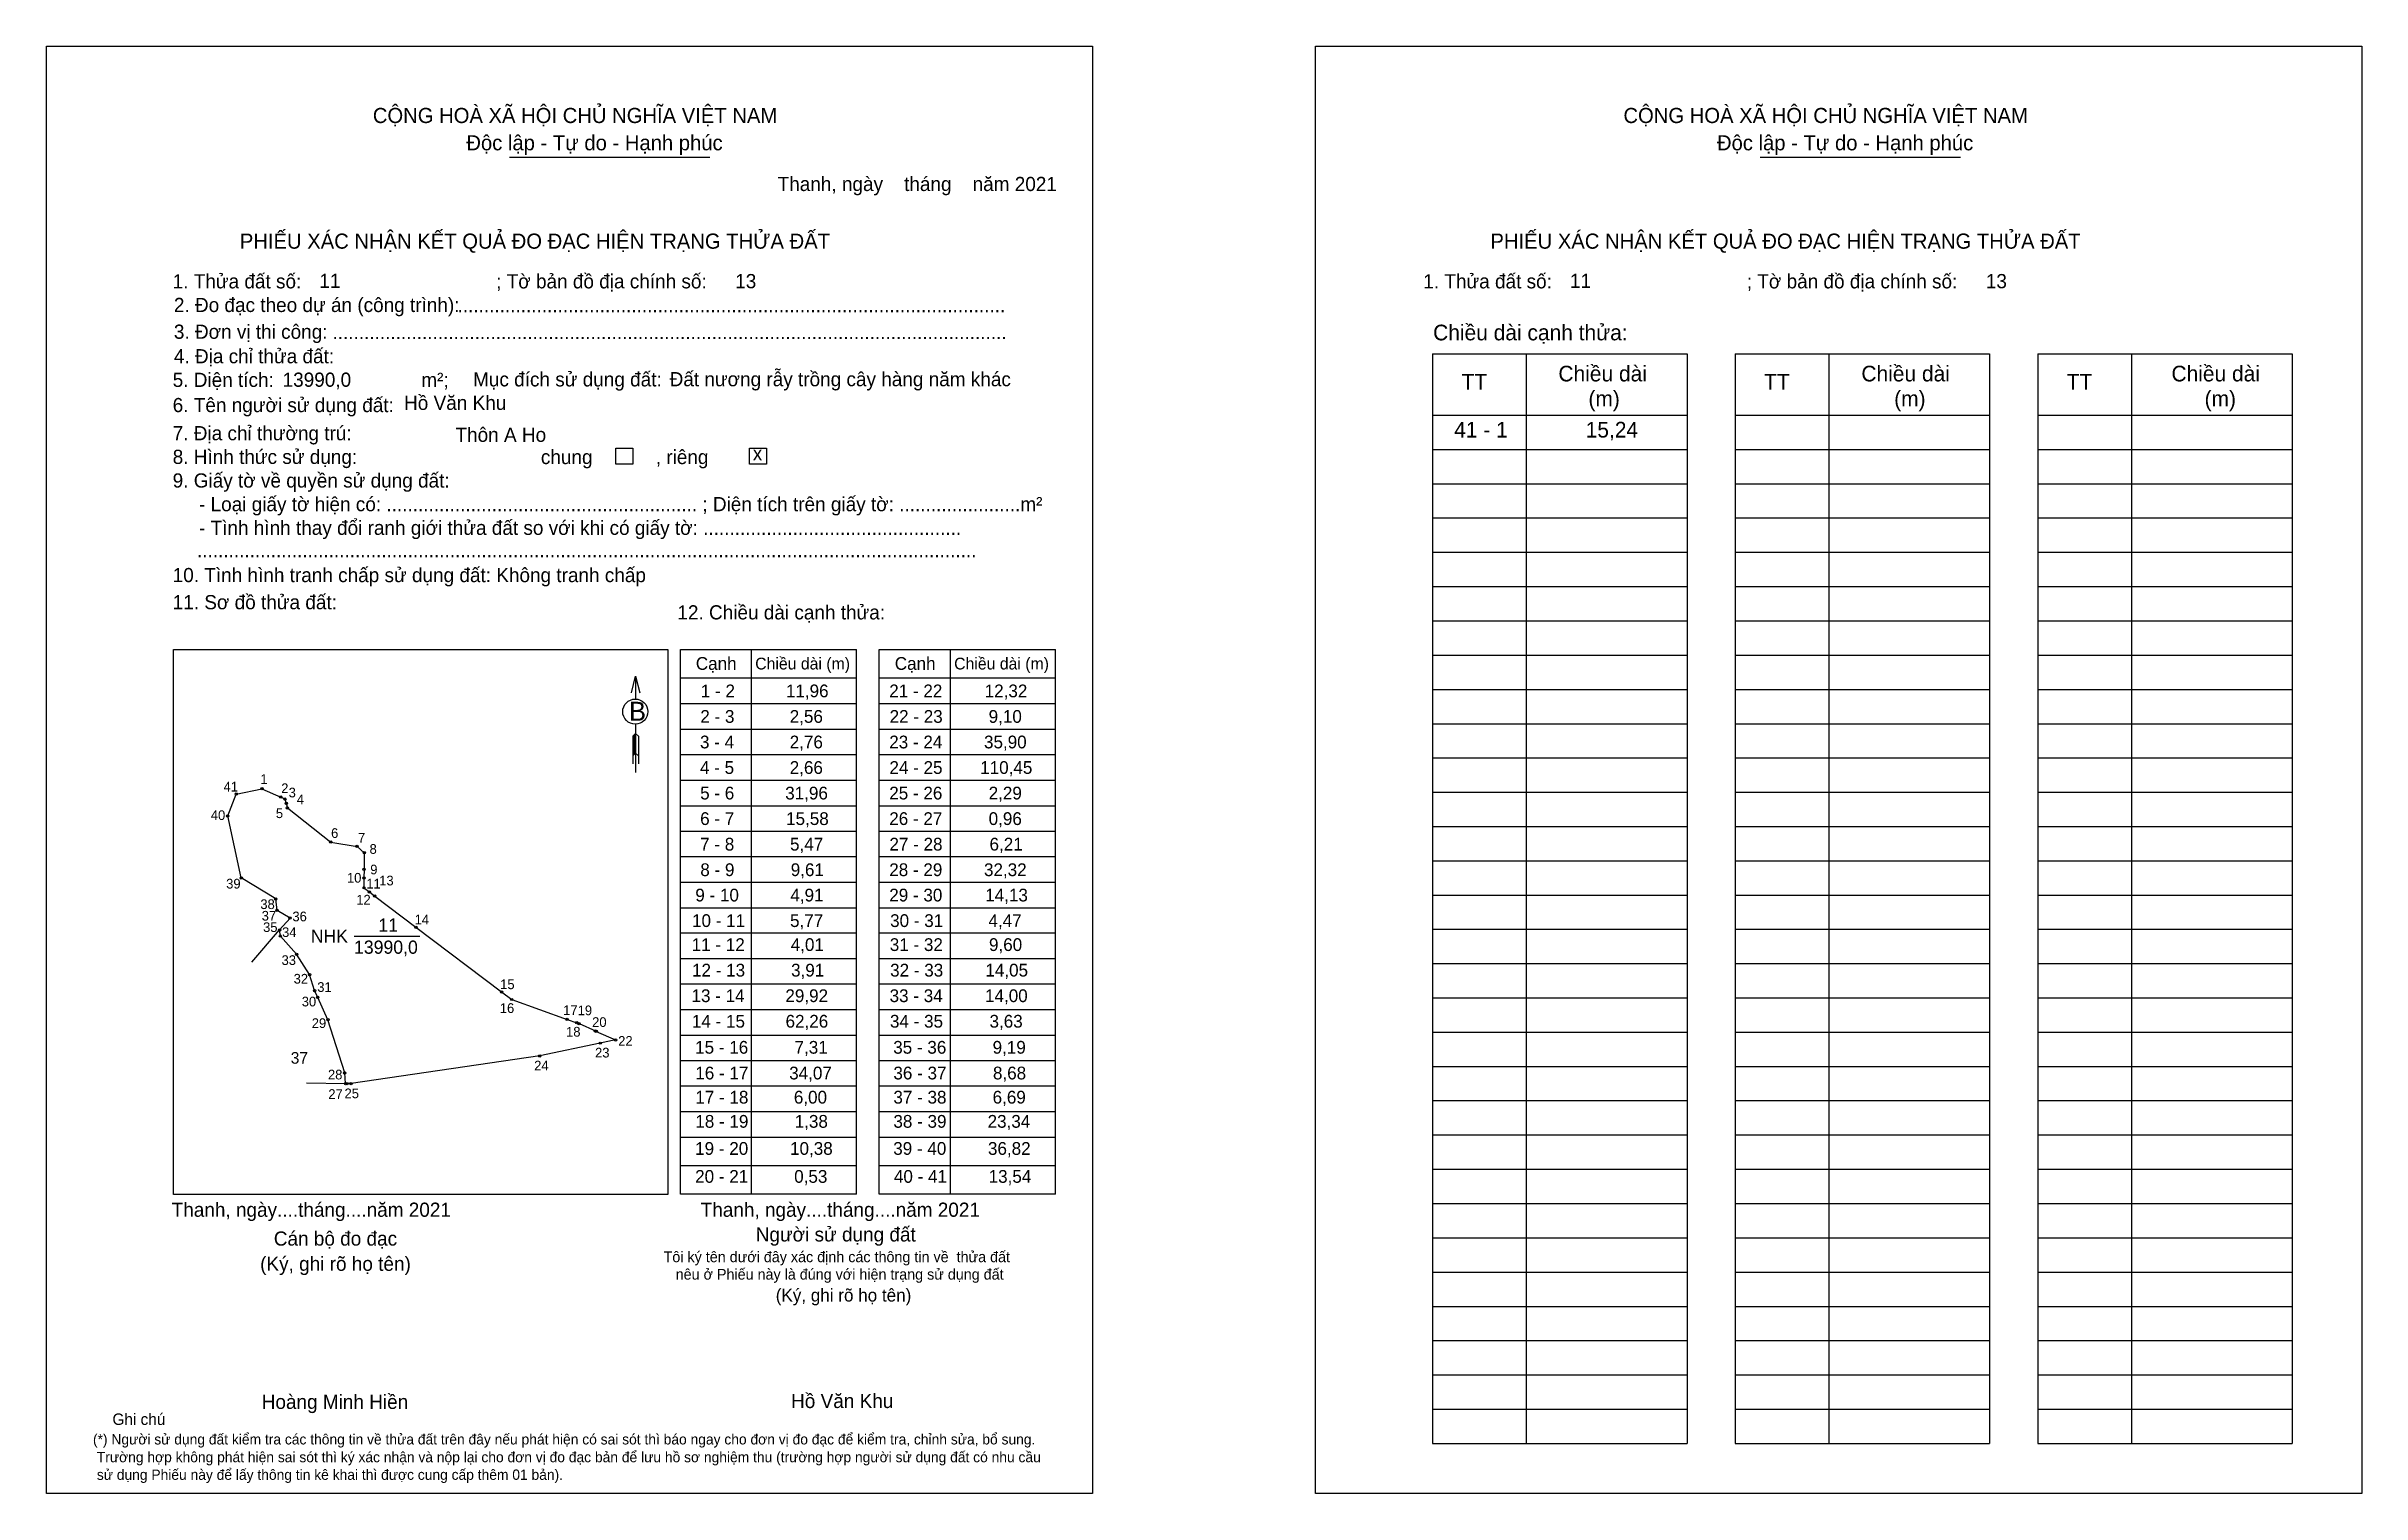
# Model space of a CAD drawing. Extents: x 545639 to 546981, y 1823149 to 1823987.
import ezdxf

# ---------------------------------------------------------------- set-up
doc = ezdxf.new("R2010")
doc.units = 0
for name, color, linetype in [('CanhThua', 7, 'Continuous'), ('kqddKhungInTrang1', 7, 'Continuous'), ('kqddKhungInTrang2', 7, 'Continuous'), ('kqddNoiDung', 7, 'Continuous'), ('kqddTemplate', 7, 'Continuous'), ('MocDinhThua', 7, 'Continuous'), ('NhanDiaChinhThua', 7, 'Continuous'), ('NhanTuCan', 7, 'Continuous'), ('RauThua', 7, 'Continuous'), ('SoHieuDinhThua', 7, 'Continuous')]:
    doc.layers.add(name, color=color, linetype=linetype)

msp = doc.modelspace()

# ---------------------------------------------------------------- linework, layer by layer
at = {"layer": 'CanhThua'}
for p, q in [((545743.8, 1823541.5), (545748.7, 1823554.1)), ((545748.7, 1823554.1), (545763.6, 1823557.2)), ((545763.6, 1823557.2), (545774.5, 1823552.4)), ((545774.5, 1823552.4), (545776.9, 1823551.3)), ((545776.9, 1823551.3), (545777.7, 1823548.7)), ((545777.7, 1823548.7), (545778.4, 1823546.1)), ((545778.4, 1823546.1), (545803.5, 1823526.3)), ((545751.6, 1823505.5), (545743.8, 1823541.5)), ((545803.5, 1823526.3), (545818.8, 1823523.8)), ((545818.8, 1823523.8), (545822.9, 1823520.1)), ((545822.9, 1823520.1), (545822.8, 1823510.5)), ((545822.8, 1823510.5), (545822.7, 1823505.5)), ((545771.6, 1823493.4), (545751.6, 1823505.5)), ((545772.4, 1823486.7), (545771.6, 1823493.4)), ((545822.7, 1823505.5), (545822.7, 1823499.8)), ((545822.7, 1823499.8), (545825.9, 1823497.4)), ((545825.9, 1823497.4), (545829, 1823495)), ((545829, 1823495), (545852.9, 1823477)), ((545779.9, 1823482.3), (545772.4, 1823486.7)), ((545773.9, 1823475.4), (545779.9, 1823482.3)), ((545774.3, 1823471.8), (545773.9, 1823475.4)), ((545783.7, 1823461.3), (545774.3, 1823471.8)), ((545852.9, 1823477), (545902.5, 1823439.5)), ((545791.2, 1823449.5), (545783.7, 1823461.3)), ((545794.1, 1823440.3), (545791.2, 1823449.5)), ((545796, 1823436.3), (545794.1, 1823440.3)), ((545902.5, 1823439.5), (545908.4, 1823435.1)), ((545801.9, 1823423.4), (545796, 1823436.3)), ((545908.4, 1823435.1), (545940.5, 1823423.6)), ((545811.6, 1823392.6), (545801.9, 1823423.4)), ((545940.5, 1823423.6), (545946.1, 1823421.6)), ((545946.1, 1823421.6), (545947.4, 1823421.1)), ((545947.4, 1823421.1), (545956.9, 1823416.9)), ((545956.9, 1823416.9), (545957.4, 1823416.6)), ((545957.4, 1823416.6), (545968.6, 1823411.7)), ((545924.6, 1823402.4), (545815.3, 1823386.4)), ((545959.7, 1823409.8), (545924.6, 1823402.4)), ((545968.6, 1823411.7), (545959.7, 1823409.8)), ((545812.1, 1823386.4), (545811.6, 1823392.6)), ((545813, 1823386.4), (545812.1, 1823386.4)), ((545815.3, 1823386.4), (545813, 1823386.4))]:
    msp.add_line(p, q, dxfattribs=at)
at = {"layer": 'kqddKhungInTrang1'}
msp.add_lwpolyline([(545638.7, 1823987.4), (546244.9, 1823987.4), (546244.9, 1823148.8), (545638.7, 1823148.8)], close=True, dxfattribs=at)
at = {"layer": 'kqddKhungInTrang2'}
msp.add_lwpolyline([(546374.3, 1823987.4), (546980.6, 1823987.4), (546980.6, 1823148.8), (546374.3, 1823148.8)], close=True, dxfattribs=at)
at = {"layer": 'kqddTemplate'}
for p, q in [((545907.2, 1823923.2), (546023.3, 1823923.2)), ((546632, 1823923.2), (546748.1, 1823923.2)), ((546442.1, 1823809.2), (546589.6, 1823809.2)), ((546442.1, 1823809.2), (546442.1, 1823177.9)), ((546496.4, 1823809.2), (546496.4, 1823177.9)), ((546589.6, 1823809.2), (546589.6, 1823177.9)), ((546617.5, 1823809.2), (546617.5, 1823177.9)), ((546617.5, 1823809.2), (546764.9, 1823809.2)), ((546671.7, 1823809.2), (546671.7, 1823177.9)), ((546764.9, 1823809.2), (546764.9, 1823177.9)), ((546792.8, 1823809.2), (546792.8, 1823177.9)), ((546792.8, 1823809.2), (546940.3, 1823809.2)), ((546847.1, 1823809.2), (546847.1, 1823177.9)), ((546940.3, 1823809.2), (546940.3, 1823177.9)), ((546442.1, 1823773.7), (546589.6, 1823773.7)), ((546617.5, 1823773.7), (546764.9, 1823773.7)), ((546792.8, 1823773.7), (546940.3, 1823773.7)), ((546442.1, 1823753.8), (546589.6, 1823753.8)), ((546617.5, 1823753.8), (546764.9, 1823753.8)), ((546792.8, 1823753.8), (546940.3, 1823753.8)), ((546442.1, 1823733.9), (546589.6, 1823733.9)), ((546617.5, 1823733.9), (546764.9, 1823733.9)), ((546792.8, 1823733.9), (546940.3, 1823733.9)), ((546442.1, 1823714.1), (546589.6, 1823714.1)), ((546617.5, 1823714.1), (546764.9, 1823714.1)), ((546792.8, 1823714.1), (546940.3, 1823714.1)), ((546442.1, 1823694.2), (546589.6, 1823694.2)), ((546617.5, 1823694.2), (546764.9, 1823694.2)), ((546792.8, 1823694.2), (546940.3, 1823694.2)), ((546442.1, 1823674.4), (546589.6, 1823674.4)), ((546617.5, 1823674.4), (546764.9, 1823674.4)), ((546792.8, 1823674.4), (546940.3, 1823674.4)), ((546442.1, 1823654.5), (546589.6, 1823654.5)), ((546617.5, 1823654.5), (546764.9, 1823654.5)), ((546792.8, 1823654.5), (546940.3, 1823654.5)), ((546006.2, 1823637.9), (546108.3, 1823637.9)), ((546006.2, 1823322.3), (546006.2, 1823637.9)), ((546047.2, 1823637.9), (546047.2, 1823322.3)), ((546108.3, 1823322.3), (546108.3, 1823637.9)), ((546121.4, 1823637.9), (546223.5, 1823637.9)), ((546121.4, 1823322.3), (546121.4, 1823637.9)), ((546162.5, 1823637.9), (546162.5, 1823322.3)), ((546223.5, 1823322.3), (546223.5, 1823637.9)), ((546442.1, 1823634.6), (546589.6, 1823634.6)), ((546617.5, 1823634.6), (546764.9, 1823634.6)), ((546792.8, 1823634.6), (546940.3, 1823634.6)), ((545980.1, 1823622.4), (545980.2, 1823609.1)), ((546006.2, 1823621.4), (546108.3, 1823621.4)), ((546121.4, 1823621.4), (546223.5, 1823621.4)), ((546442.1, 1823614.8), (546589.6, 1823614.8)), ((546617.5, 1823614.8), (546764.9, 1823614.8)), ((546792.8, 1823614.8), (546940.3, 1823614.8)), ((546006.2, 1823606.6), (546108.3, 1823606.6)), ((546121.4, 1823606.6), (546223.5, 1823606.6)), ((545980.2, 1823589.2), (545978.5, 1823587.6)), ((545980.2, 1823588.5), (545978.5, 1823586.9)), ((545980.2, 1823587.7), (545978.5, 1823586.1)), ((545978.5, 1823587.6), (545978.5, 1823571.6)), ((545980.2, 1823587), (545978.5, 1823585.4)), ((545980.2, 1823586.2), (545978.5, 1823584.6)), ((545980.2, 1823594.6), (545980.2, 1823566.7)), ((545980.2, 1823589.2), (545981.9, 1823587.6)), ((545981.9, 1823587.6), (545981.9, 1823571.6)), ((546006.2, 1823591.8), (546108.3, 1823591.8)), ((546121.4, 1823591.8), (546223.5, 1823591.8)), ((546442.1, 1823594.9), (546589.6, 1823594.9)), ((546617.5, 1823594.9), (546764.9, 1823594.9)), ((546792.8, 1823594.9), (546940.3, 1823594.9)), ((545980.2, 1823585.5), (545978.5, 1823583.8)), ((545980.2, 1823584.7), (545978.5, 1823583.1)), ((545980.2, 1823584), (545978.5, 1823582.3)), ((545980.2, 1823583.2), (545978.5, 1823581.6)), ((545980.2, 1823582.4), (545978.5, 1823580.8)), ((545980.2, 1823581.7), (545978.5, 1823580.1)), ((545980.2, 1823580.9), (545978.5, 1823579.3)), ((545980.2, 1823580.2), (545978.5, 1823578.5)), ((545980.2, 1823579.4), (545978.5, 1823577.8)), ((545980.2, 1823578.7), (545978.5, 1823577)), ((545980.2, 1823577.9), (545978.5, 1823576.3)), ((545980.2, 1823577.9), (545981.9, 1823576.3)), ((546006.2, 1823577), (546108.3, 1823577)), ((546121.4, 1823577), (546223.5, 1823577)), ((546442.1, 1823575.1), (546589.6, 1823575.1)), ((546617.5, 1823575.1), (546764.9, 1823575.1)), ((546792.8, 1823575.1), (546940.3, 1823575.1)), ((546006.2, 1823562.2), (546108.3, 1823562.2)), ((546121.4, 1823562.2), (546223.5, 1823562.2)), ((546006.2, 1823547.4), (546108.3, 1823547.4)), ((546121.4, 1823547.4), (546223.5, 1823547.4)), ((546442.1, 1823555.2), (546589.6, 1823555.2)), ((546617.5, 1823555.2), (546764.9, 1823555.2)), ((546792.8, 1823555.2), (546940.3, 1823555.2)), ((546006.2, 1823532.7), (546108.3, 1823532.7)), ((546121.4, 1823532.7), (546223.5, 1823532.7)), ((546442.1, 1823535.4), (546589.6, 1823535.4)), ((546617.5, 1823535.4), (546764.9, 1823535.4)), ((546792.8, 1823535.4), (546940.3, 1823535.4)), ((546006.2, 1823517.9), (546108.3, 1823517.9)), ((546121.4, 1823517.9), (546223.5, 1823517.9)), ((546442.1, 1823515.5), (546589.6, 1823515.5)), ((546617.5, 1823515.5), (546764.9, 1823515.5)), ((546792.8, 1823515.5), (546940.3, 1823515.5)), ((546006.2, 1823503.1), (546108.3, 1823503.1)), ((546121.4, 1823503.1), (546223.5, 1823503.1)), ((546442.1, 1823495.6), (546589.6, 1823495.6)), ((546617.5, 1823495.6), (546764.9, 1823495.6)), ((546792.8, 1823495.6), (546940.3, 1823495.6)), ((546006.2, 1823488.3), (546108.3, 1823488.3)), ((546121.4, 1823488.3), (546223.5, 1823488.3)), ((546108.3, 1823473.5), (546006.2, 1823473.5)), ((546223.5, 1823473.5), (546121.4, 1823473.5)), ((546442.1, 1823475.8), (546589.6, 1823475.8)), ((546617.5, 1823475.8), (546764.9, 1823475.8)), ((546792.8, 1823475.8), (546940.3, 1823475.8)), ((546108.3, 1823458.7), (546006.2, 1823458.7)), ((546223.5, 1823458.7), (546121.4, 1823458.7)), ((546442.1, 1823455.9), (546589.6, 1823455.9)), ((546617.5, 1823455.9), (546764.9, 1823455.9)), ((546792.8, 1823455.9), (546940.3, 1823455.9)), ((546108.3, 1823443.9), (546006.2, 1823443.9)), ((546223.5, 1823443.9), (546121.4, 1823443.9)), ((546108.3, 1823429.1), (546006.2, 1823429.1)), ((546223.5, 1823429.1), (546121.4, 1823429.1)), ((546442.1, 1823436.1), (546589.6, 1823436.1)), ((546617.5, 1823436.1), (546764.9, 1823436.1)), ((546792.8, 1823436.1), (546940.3, 1823436.1)), ((546108.3, 1823414.3), (546006.2, 1823414.3)), ((546223.5, 1823414.3), (546121.4, 1823414.3)), ((546442.1, 1823416.2), (546589.6, 1823416.2)), ((546617.5, 1823416.2), (546764.9, 1823416.2)), ((546792.8, 1823416.2), (546940.3, 1823416.2)), ((546108.3, 1823399.6), (546006.2, 1823399.6)), ((546223.5, 1823399.6), (546121.4, 1823399.6)), ((546442.1, 1823396.3), (546589.6, 1823396.3)), ((546617.5, 1823396.3), (546764.9, 1823396.3)), ((546792.8, 1823396.3), (546940.3, 1823396.3)), ((546108.3, 1823384.8), (546006.2, 1823384.8)), ((546223.5, 1823384.8), (546121.4, 1823384.8)), ((546442.1, 1823376.5), (546589.6, 1823376.5)), ((546617.5, 1823376.5), (546764.9, 1823376.5)), ((546792.8, 1823376.5), (546940.3, 1823376.5)), ((546108.3, 1823370), (546006.2, 1823370)), ((546223.5, 1823370), (546121.4, 1823370)), ((546108.3, 1823355.2), (546006.2, 1823355.2)), ((546223.5, 1823355.2), (546121.4, 1823355.2)), ((546442.1, 1823356.6), (546589.6, 1823356.6)), ((546617.5, 1823356.6), (546764.9, 1823356.6)), ((546792.8, 1823356.6), (546940.3, 1823356.6)), ((546108.3, 1823338.8), (546006.2, 1823338.8)), ((546223.5, 1823338.8), (546121.4, 1823338.8)), ((546442.1, 1823336.8), (546589.6, 1823336.8)), ((546617.5, 1823336.8), (546764.9, 1823336.8)), ((546792.8, 1823336.8), (546940.3, 1823336.8)), ((546108.3, 1823322.3), (546006.2, 1823322.3)), ((546223.5, 1823322.3), (546121.4, 1823322.3)), ((546442.1, 1823316.9), (546589.6, 1823316.9)), ((546617.5, 1823316.9), (546764.9, 1823316.9)), ((546792.8, 1823316.9), (546940.3, 1823316.9)), ((546442.1, 1823297.1), (546589.6, 1823297.1)), ((546617.5, 1823297.1), (546764.9, 1823297.1)), ((546792.8, 1823297.1), (546940.3, 1823297.1)), ((546442.1, 1823277.2), (546589.6, 1823277.2)), ((546617.5, 1823277.2), (546764.9, 1823277.2)), ((546792.8, 1823277.2), (546940.3, 1823277.2)), ((546442.1, 1823257.3), (546589.6, 1823257.3)), ((546617.5, 1823257.3), (546764.9, 1823257.3)), ((546792.8, 1823257.3), (546940.3, 1823257.3)), ((546442.1, 1823237.5), (546589.6, 1823237.5)), ((546617.5, 1823237.5), (546764.9, 1823237.5)), ((546792.8, 1823237.5), (546940.3, 1823237.5)), ((546442.1, 1823217.6), (546589.6, 1823217.6)), ((546617.5, 1823217.6), (546764.9, 1823217.6)), ((546792.8, 1823217.6), (546940.3, 1823217.6)), ((546442.1, 1823197.8), (546589.6, 1823197.8)), ((546617.5, 1823197.8), (546764.9, 1823197.8)), ((546792.8, 1823197.8), (546940.3, 1823197.8)), ((546442.1, 1823177.9), (546589.6, 1823177.9)), ((546617.5, 1823177.9), (546764.9, 1823177.9)), ((546792.8, 1823177.9), (546940.3, 1823177.9))]:
    msp.add_line(p, q, dxfattribs=at)
for points in [[(545968.7, 1823754.5), (545978.5, 1823754.5), (545978.5, 1823745.3), (545968.7, 1823745.3)], [(546046.2, 1823754.5), (546056.1, 1823754.5), (546056.1, 1823745.3), (546046.2, 1823745.3)], [(545712.4, 1823637.9), (545998.9, 1823637.9), (545998.9, 1823322.1), (545712.4, 1823322.1)]]:
    msp.add_lwpolyline(points, close=True, dxfattribs=at)
msp.add_lwpolyline([(545977.8, 1823612.8), (545980.1, 1823622.4), (545982.6, 1823612.8)], dxfattribs=at)
msp.add_circle((545980, 1823601.9), 7.28, dxfattribs=at)
at = {"layer": 'MocDinhThua'}
for centre in [(545748.7, 1823554.1), (545763.6, 1823557.2), (545774.5, 1823552.4), (545776.9, 1823551.3), (545777.7, 1823548.7), (545778.4, 1823546.1), (545743.8, 1823541.5), (545803.5, 1823526.3), (545818.8, 1823523.8), (545822.9, 1823520.1), (545751.6, 1823505.5), (545822.7, 1823505.5), (545822.8, 1823510.5), (545771.6, 1823493.4), (545822.7, 1823499.8), (545825.9, 1823497.4), (545829, 1823495), (545772.4, 1823486.7), (545779.9, 1823482.3), (545773.9, 1823475.4), (545774.3, 1823471.8), (545852.9, 1823477), (545783.7, 1823461.3), (545791.2, 1823449.5), (545794.1, 1823440.3), (545902.5, 1823439.5), (545796, 1823436.3), (545908.4, 1823435.1), (545801.9, 1823423.4), (545940.5, 1823423.6), (545946.1, 1823421.6), (545947.4, 1823421.1), (545956.9, 1823416.9), (545957.4, 1823416.6), (545968.6, 1823411.7), (545924.6, 1823402.4), (545959.7, 1823409.8), (545811.6, 1823392.6), (545812.1, 1823386.4), (545813, 1823386.4), (545815.3, 1823386.4)]:
    msp.add_circle(centre, 0.674, dxfattribs=at)
at = {"layer": 'NhanDiaChinhThua'}
msp.add_line((545817, 1823471.8), (545855.1, 1823471.8), dxfattribs=at)
at = {"layer": 'RauThua'}
for p, q in [((545757.7, 1823456.7), (545773.9, 1823475.4)), ((545789.5, 1823386.8), (545812.1, 1823386.4))]:
    msp.add_line(p, q, dxfattribs=at)

# ---------------------------------------------------------------- texts
at = {"layer": 'kqddNoiDung'}
for s, height, p in [('Thanh, ngày    tháng    năm 2021  ', 8.216, (546062.5, 1823903.5)), ('11', 8.22, (545796.9, 1823847.4)), ('13', 8.22, (546037.9, 1823847.2)), ('11', 8.22, (546521.7, 1823847.4)), ('13', 8.22, (546762.7, 1823847.2)), ('........................................................................................................', 8.2157, (545877, 1823833.3)), ('................................................................................................................................', 8.2157, (545804.5, 1823817.7)), ('13990,0', 8.22, (545775.6, 1823790.1)), ('Đất nương rẫy trồng cây hàng năm khác', 8.216, (545999.9, 1823790.4)), ('Hồ Văn Khu', 8.22, (545846, 1823776.7)), ('Thôn A Ho', 8.22, (545875.8, 1823758.2)), ('41 - 1', 9.08, (546454.6, 1823760.7)), ('15,24', 9.08, (546530.8, 1823760.7)), ('x', 8.22, (546048.1, 1823747.4)), ('1 - 2', 7.39, (546018, 1823610.2)), ('11,96', 7.39, (546067.3, 1823610.2)), ('21 - 22', 7.39, (546127.2, 1823610.2)), ('12,32', 7.39, (546182.5, 1823610.2)), ('2 - 3', 7.39, (546017.7, 1823595.4)), ('2,56', 7.39, (546069.5, 1823595.4)), ('22 - 23', 7.39, (546127.4, 1823595.4)), ('9,10', 7.39, (546184.8, 1823595.4)), ('3 - 4', 7.39, (546017.5, 1823580.6)), ('2,76', 7.39, (546069.5, 1823580.6)), ('23 - 24', 7.39, (546127.2, 1823580.6)), ('35,90', 7.39, (546182.1, 1823580.6)), ('4 - 5', 7.39, (546017.5, 1823565.8)), ('2,66', 7.39, (546069.5, 1823565.8)), ('24 - 25', 7.39, (546127.3, 1823565.8)), ('110,45', 7.39, (546179.9, 1823565.8)), ('5 - 6', 7.39, (546017.6, 1823551)), ('31,96', 7.39, (546066.9, 1823551)), ('25 - 26', 7.39, (546127.2, 1823551)), ('2,29', 7.39, (546184.8, 1823551)), ('6 - 7', 7.39, (546017.6, 1823536.2)), ('15,58', 7.39, (546067.4, 1823536.2)), ('26 - 27', 7.39, (546127.2, 1823536.2)), ('0,96', 7.39, (546184.8, 1823536.2)), ('7 - 8', 7.39, (546017.6, 1823521.4)), ('5,47', 7.39, (546069.7, 1823521.4)), ('27 - 28', 7.39, (546127.3, 1823521.4)), ('6,21', 7.39, (546185.3, 1823521.4)), ('8 - 9', 7.39, (546017.7, 1823506.6)), ('9,61', 7.39, (546070.1, 1823506.6)), ('28 - 29', 7.39, (546127.2, 1823506.6)), ('32,32', 7.39, (546182.1, 1823506.6)), ('9 - 10', 7.39, (546014.8, 1823491.9)), ('4,91', 7.39, (546069.9, 1823491.9)), ('29 - 30', 7.39, (546127.2, 1823491.9)), ('14,13', 7.39, (546182.8, 1823491.9)), ('10 - 11', 7.39, (546012.9, 1823477.1)), ('5,77', 7.39, (546069.7, 1823477.1)), ('30 - 31', 7.39, (546127.7, 1823477.1)), ('4,47', 7.39, (546184.7, 1823477.1)), ('11 - 12', 7.39, (546012.7, 1823463.2)), ('4,01', 7.39, (546070.1, 1823463.2)), ('31 - 32', 7.39, (546127.5, 1823463.2)), ('9,60', 7.39, (546185, 1823463.2)), ('12 - 13', 7.39, (546012.9, 1823448.4)), ('3,91', 7.39, (546070.3, 1823448.4)), ('32 - 33', 7.39, (546127.7, 1823448.4)), ('14,05', 7.39, (546182.9, 1823448.4)), ('13 - 14', 7.39, (546012.6, 1823433.6)), ('29,92', 7.39, (546067, 1823433.6)), ('33 - 34', 7.39, (546127.4, 1823433.6)), ('14,00', 7.39, (546182.7, 1823433.6)), ('14 - 15', 7.39, (546012.8, 1823418.8)), ('62,26', 7.39, (546067.1, 1823418.8)), ('34 - 35', 7.39, (546127.6, 1823418.8)), ('3,63', 7.39, (546185.3, 1823418.8)), ('15 - 16', 7.39, (546014.7, 1823403.7)), ('7,31', 7.39, (546072.3, 1823403.7)), ('35 - 36', 7.39, (546129.5, 1823403.7)), ('9,19', 7.39, (546187.1, 1823403.7)), ('16 - 17', 7.39, (546014.8, 1823388.8)), ('34,07', 7.39, (546069.2, 1823388.8)), ('36 - 37', 7.39, (546129.6, 1823388.8)), ('8,68', 7.39, (546187.3, 1823388.8)), ('17 - 18', 7.39, (546014.8, 1823374.8)), ('6,00', 7.39, (546071.9, 1823374.8)), ('37 - 38', 7.39, (546129.6, 1823374.8)), ('6,69', 7.39, (546187.1, 1823374.8)), ('18 - 19', 7.39, (546014.8, 1823360.8)), ('1,38', 7.39, (546072.4, 1823360.8)), ('38 - 39', 7.39, (546129.6, 1823360.8)), ('23,34', 7.39, (546184.2, 1823360.8)), ('19 - 20', 7.39, (546014.7, 1823345.1)), ('10,38', 7.39, (546069.7, 1823345.1)), ('39 - 40', 7.39, (546129.5, 1823345.1)), ('36,82', 7.39, (546184.4, 1823345.1)), ('20 - 21', 7.39, (546014.7, 1823328.9)), ('0,53', 7.39, (546072.1, 1823328.9)), ('40 - 41', 7.39, (546129.9, 1823328.9)), ('13,54', 7.39, (546184.8, 1823328.9)), ('Thanh, ngày....tháng....năm 2021', 8.216, (545711.3, 1823309.2)), ('Thanh, ngày....tháng....năm 2021', 8.216, (546017.9, 1823309.2)), ('Hồ Văn Khu', 8.22, (546070.3, 1823198.4))]:
    msp.add_text(s, height=height, dxfattribs=at).set_placement(p)
at = {"layer": 'kqddTemplate'}
for s, height, p in [('CỘNG HOÀ XÃ HỘI CHỦ NGHĨA VIỆT NAM', 8.763, (545827.9, 1823942.9)), ('CỘNG HOÀ XÃ HỘI CHỦ NGHĨA VIỆT NAM', 8.763, (546552.7, 1823942.9)), ('Độc lập - Tự do - Hạnh phúc', 8.763, (545882.1, 1823927.1)), ('Độc lập - Tự do - Hạnh phúc', 8.763, (546606.9, 1823927.1)), ('PHIẾU XÁC NHẬN KẾT QUẢ ĐO ĐẠC HIỆN TRẠNG THỬA ĐẤT', 8.763, (545750.8, 1823870.1)), ('PHIẾU XÁC NHẬN KẾT QUẢ ĐO ĐẠC HIỆN TRẠNG THỬA ĐẤT', 8.763, (546475.6, 1823870.1)), ('1. Thửa đất số:                                     ; Tờ bản đồ địa chính số:', 8.216, (545711.9, 1823847.1)), ('1. Thửa đất số:                                     ; Tờ bản đồ địa chính số:', 8.216, (546436.7, 1823847.1)), ('2. Đo đạc theo dự án (công trình): ', 8.216, (545712.6, 1823833.4)), ('3. Đơn vị thi công: ', 8.216, (545712.6, 1823817.9)), ('Chiều dài cạnh thửa:', 9.078, (546442.4, 1823817)), ('4. Địa chỉ thửa đất:', 8.216, (545712.6, 1823803.7)), ('Chiều dài', 9.08, (546515, 1823793.2)), ('Chiều dài', 9.08, (546690.6, 1823793.2)), ('Chiều dài', 9.08, (546870.3, 1823793.2)), ('5. Diện tích:                            m²; ', 8.216, (545711.9, 1823790)), ('Mục đích sử dụng đất:', 8.216, (545886, 1823790.3)), ('TT', 9.08, (546458.9, 1823788.5)), ('(m)', 9.08, (546532.4, 1823778.7)), ('TT', 9.08, (546634.2, 1823788.5)), ('(m)', 9.08, (546709.6, 1823778.7)), ('TT', 9.08, (546809.6, 1823788.5)), ('(m)', 9.08, (546889.5, 1823778.7)), ('6. Tên người sử dụng đất:', 8.216, (545711.9, 1823775.4)), ('7. Địa chỉ thường trú:', 8.216, (545711.9, 1823759.1)), ('8. Hình thức sử dụng:', 8.216, (545711.9, 1823745.4)), ('chung            , riêng', 8.216, (545925.3, 1823745.3)), ('9. Giấy tờ về quyền sử dụng đất:', 8.216, (545711.9, 1823731.7)), ('     - Loại giấy tờ hiện có: ........................................................... ; Diện tích trên giấy tờ: .......................m²', 8.2157, (545711.9, 1823718)), ('     - Tình hình thay đổi ranh giới thửa đất so với khi có giấy tờ: .................................................', 8.2157, (545711.9, 1823704.3)), ('10. Tình hình tranh chấp sử dụng đất: Không tranh chấp', 8.216, (545711.9, 1823676.9)), ('....................................................................................................................................................', 8.2157, (545726, 1823691.3)), ('11. Sơ đồ thửa đất:', 8.216, (545711.9, 1823661.2)), ('12. Chiều dài cạnh thửa:', 8.216, (546004.4, 1823655.3)), ('Cạnh', 7.39, (546015.1, 1823626.1)), ('Chiều dài (m)', 6.846, (546049.5, 1823626.3)), ('Cạnh', 7.39, (546130.4, 1823626.1)), ('Chiều dài (m)', 6.846, (546164.8, 1823626.3)), ('B', 11, (545976.4, 1823596.6)), ('Cán bộ đo đạc', 8.216, (545770.5, 1823292.5)), ('Người sử dụng đất', 8.216, (546049.8, 1823294.9)), ('(Ký, ghi rõ họ tên)', 8.216, (545762.6, 1823277.9)), ('Tôi ký tên dưới đây xác định các thông tin về  thửa đất ', 6.211, (545996.4, 1823282.9)), ('nêu ở Phiếu này là đúng với hiện trạng sử dụng đất', 6.211, (546003.4, 1823272.8)), ('(Ký, ghi rõ họ tên)', 7.394, (546061.4, 1823260.1)), ('Hoàng Minh Hiền', 8.216, (545763.5, 1823197.9)), ('(*) Người sử dụng đất kiểm tra các thông tin về thửa đất trên đây nếu phát hiện có sai sót thì báo ngay cho đơn vị đo đạc để kiểm tra, chỉnh sửa, bổ sung.', 5.9892, (545665.7, 1823177.3)), ('Ghi chú', 6.65, (545677, 1823188.6)), (' Trường hợp không phát hiện sai sót thì ký xác nhận và nộp lại cho đơn vị đo đạc bản để lưu hồ sơ nghiệm thu (trường hợp người sử dụng đất có nhu cầu', 5.9892, (545665.7, 1823167)), (' sử dụng Phiếu này để lấy thông tin kê khai thì được cung cấp thêm 01 bản).', 5.989, (545665.7, 1823156.8))]:
    msp.add_text(s, height=height, dxfattribs=at).set_placement(p)
at = {"layer": 'NhanDiaChinhThua'}
for s, p in [('11', (545831.1, 1823474.4)), ('NHK', (545791.9, 1823468)), ('13990,0', (545817, 1823461.6))]:
    msp.add_text(s, height=7.65, dxfattribs=at).set_placement(p)
at = {"layer": 'NhanTuCan'}
msp.add_text('37', height=6.74, dxfattribs=at).set_placement((545780.3, 1823397.9))
at = {"layer": 'SoHieuDinhThua'}
for s, p in [('41', (545741.4, 1823555.6)), ('1', (545762.7, 1823560)), ('2', (545774.8, 1823554.7)), ('3', (545779.1, 1823552.2)), ('4', (545783.8, 1823548.2)), ('40', (545734, 1823539.1)), ('5', (545771.7, 1823540.2)), ('6', (545803.7, 1823528.7)), ('7', (545819.3, 1823526)), ('8', (545826, 1823519.5)), ('10', (545812.9, 1823502.8)), ('9', (545826.4, 1823507.6)), ('13', (545831.6, 1823501.2)), ('39', (545742.9, 1823499.4)), ('38', (545762.7, 1823487.5)), ('12', (545818.3, 1823490.1)), ('11', (545824.1, 1823499.4)), ('37', (545763.5, 1823480.8)), ('35', (545764.3, 1823474.2)), ('36', (545781.3, 1823480.4)), ('14', (545852.1, 1823478.6)), ('34', (545775.3, 1823471.3)), ('33', (545775, 1823455.1)), ('32', (545782, 1823444.3)), ('31', (545795.7, 1823439.5)), ('15', (545901.7, 1823441.1)), ('30', (545786.7, 1823431.1)), ('16', (545901.5, 1823427.3)), ('17', (545938.2, 1823426.1)), ('19', (545946.6, 1823426)), ('29', (545792.5, 1823418.6)), ('18', (545939.9, 1823413.6)), ('20', (545955, 1823419.2)), ('22', (545970.1, 1823408.3)), ('24', (545921.4, 1823394)), ('23', (545956.7, 1823401.5)), ('28', (545801.9, 1823388.8)), ('27', (545802.1, 1823377.5)), ('25', (545811.5, 1823377.9))]:
    msp.add_text(s, height=5.62, dxfattribs=at).set_placement(p)

doc.saveas('drawing.dxf')
